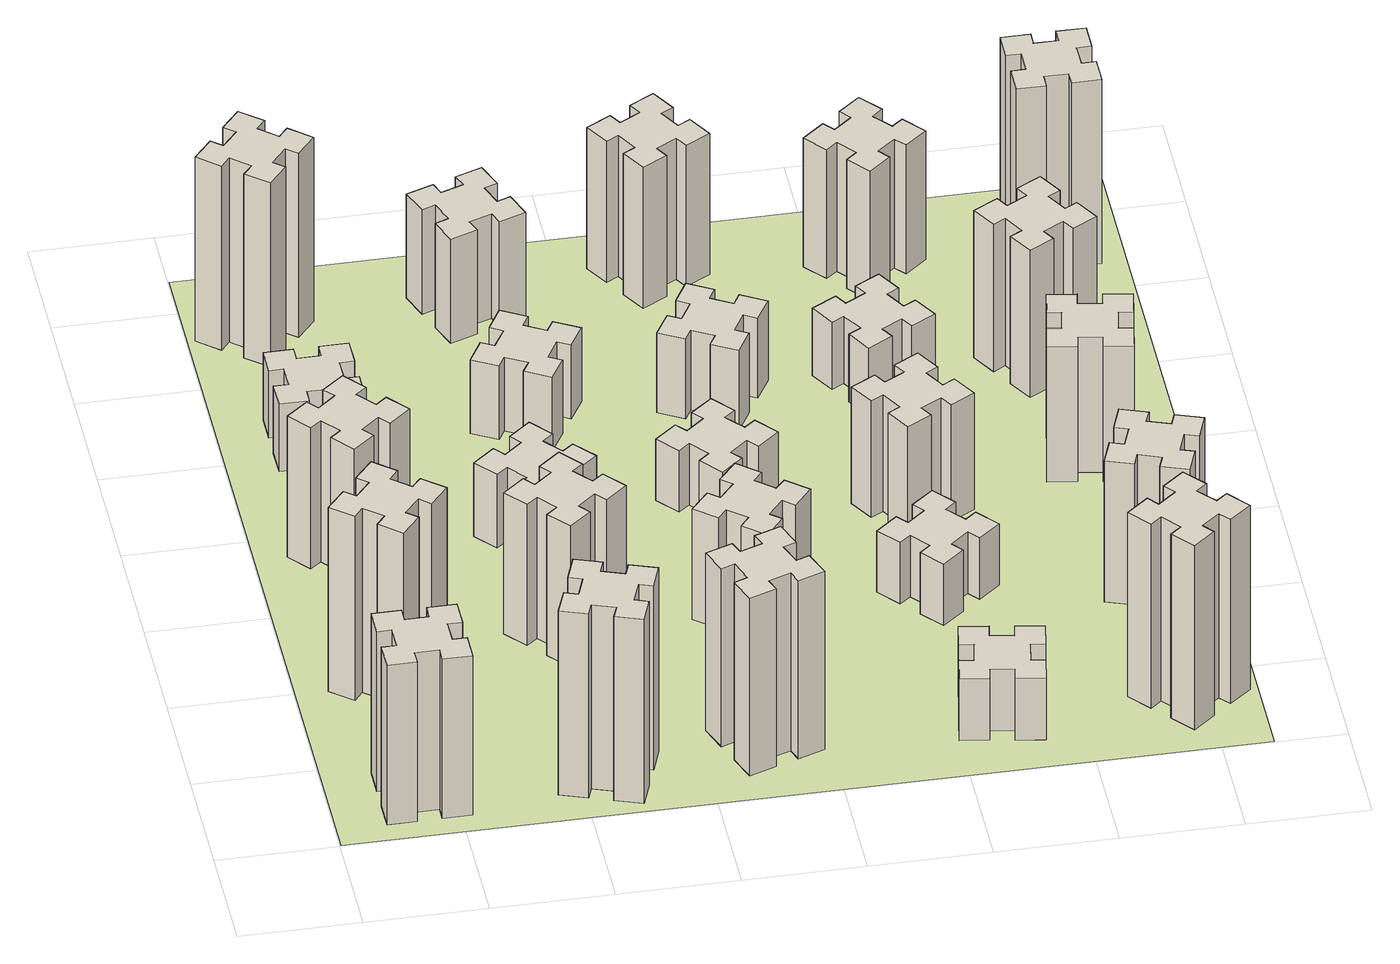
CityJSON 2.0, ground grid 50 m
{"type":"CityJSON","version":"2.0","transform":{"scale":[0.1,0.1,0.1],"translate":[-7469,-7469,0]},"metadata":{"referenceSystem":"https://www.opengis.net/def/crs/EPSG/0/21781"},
"CityObjects":{
"building1":{"type":"Building","attributes":{"class":"1000","function":"1000","usage":"1000","yearOfConstruction":2016,"roofType":"1000","measuredHeight":78,"storeysAboveGround":30,"storeysBelowGround":0},"geometry":[{"type":"Solid","lod":"1","boundaries":[[[[0,1,2,3,4,5,6,7,8,9,10,11,12,13,14,15,16,17,18,19]],[[17,16,20,21]],[[16,15,22,20]],[[15,14,23,22]],[[14,13,24,23]],[[13,12,25,24]],[[12,11,26,25]],[[11,10,27,26]],[[10,9,28,27]],[[9,8,29,28]],[[8,7,30,29]],[[7,6,31,30]],[[6,5,32,31]],[[5,4,33,32]],[[4,3,34,33]],[[3,2,35,34]],[[2,1,36,35]],[[1,0,37,36]],[[0,19,38,37]],[[19,18,39,38]],[[18,17,21,39]],[[24,25,26,27,28,29,30,31,32,33,34,35,36,37,38,39,21,20,22,23]]]]}]},
"building2":{"type":"Building","attributes":{"class":"1000","function":"1000","usage":"1000","yearOfConstruction":2016,"roofType":"1000","measuredHeight":90,"storeysAboveGround":30,"storeysBelowGround":0},"geometry":[{"type":"Solid","lod":"1","boundaries":[[[[40,41,42,43,44,45,46,47,48,49,50,51,52,53,54,55,56,57,58,59]],[[57,56,60,61]],[[56,55,62,60]],[[55,54,63,62]],[[54,53,64,63]],[[53,52,65,64]],[[52,51,66,65]],[[51,50,67,66]],[[50,49,68,67]],[[49,48,69,68]],[[48,47,70,69]],[[47,46,71,70]],[[46,45,72,71]],[[45,44,73,72]],[[44,43,74,73]],[[43,42,75,74]],[[42,41,76,75]],[[41,40,77,76]],[[40,59,78,77]],[[59,58,79,78]],[[58,57,61,79]],[[64,65,66,67,68,69,70,71,72,73,74,75,76,77,78,79,61,60,62,63]]]]}]},
"building3":{"type":"Building","attributes":{"class":"1000","function":"1000","usage":"1000","yearOfConstruction":2016,"roofType":"1000","measuredHeight":69,"storeysAboveGround":30,"storeysBelowGround":0},"geometry":[{"type":"Solid","lod":"1","boundaries":[[[[80,81,82,83,84,85,86,87,88,89,90,91,92,93,94,95,96,97,98,99]],[[97,96,100,101]],[[96,95,102,100]],[[95,94,103,102]],[[94,93,104,103]],[[93,92,105,104]],[[92,91,106,105]],[[91,90,107,106]],[[90,89,108,107]],[[89,88,109,108]],[[88,87,110,109]],[[87,86,111,110]],[[86,85,112,111]],[[85,84,113,112]],[[84,83,114,113]],[[83,82,115,114]],[[82,81,116,115]],[[81,80,117,116]],[[80,99,118,117]],[[99,98,119,118]],[[98,97,101,119]],[[104,105,106,107,108,109,110,111,112,113,114,115,116,117,118,119,101,100,102,103]]]]}]},
"building4":{"type":"Building","attributes":{"class":"1000","function":"1000","usage":"1000","yearOfConstruction":2016,"roofType":"1000","measuredHeight":33,"storeysAboveGround":30,"storeysBelowGround":0},"geometry":[{"type":"Solid","lod":"1","boundaries":[[[[120,121,122,123,124,125,126,127,128,129,130,131,132,133,134,135,136,137,138,139]],[[137,136,140,141]],[[136,135,142,140]],[[135,134,143,142]],[[134,133,144,143]],[[133,132,145,144]],[[132,131,146,145]],[[131,130,147,146]],[[130,129,148,147]],[[129,128,149,148]],[[128,127,150,149]],[[127,126,151,150]],[[126,125,152,151]],[[125,124,153,152]],[[124,123,154,153]],[[123,122,155,154]],[[122,121,156,155]],[[121,120,157,156]],[[120,139,158,157]],[[139,138,159,158]],[[138,137,141,159]],[[144,145,146,147,148,149,150,151,152,153,154,155,156,157,158,159,141,140,142,143]]]]}]},
"building5":{"type":"Building","attributes":{"class":"1000","function":"1000","usage":"1000","yearOfConstruction":2016,"roofType":"1000","measuredHeight":90,"storeysAboveGround":30,"storeysBelowGround":0},"geometry":[{"type":"Solid","lod":"1","boundaries":[[[[160,161,162,163,164,165,166,167,168,169,170,171,172,173,174,175,176,177,178,179]],[[177,176,180,181]],[[176,175,182,180]],[[175,174,183,182]],[[174,173,184,183]],[[173,172,185,184]],[[172,171,186,185]],[[171,170,187,186]],[[170,169,188,187]],[[169,168,189,188]],[[168,167,190,189]],[[167,166,191,190]],[[166,165,192,191]],[[165,164,193,192]],[[164,163,194,193]],[[163,162,195,194]],[[162,161,196,195]],[[161,160,197,196]],[[160,179,198,197]],[[179,178,199,198]],[[178,177,181,199]],[[184,185,186,187,188,189,190,191,192,193,194,195,196,197,198,199,181,180,182,183]]]]}]},
"building6":{"type":"Building","attributes":{"class":"1000","function":"1000","usage":"1000","yearOfConstruction":2016,"roofType":"1000","measuredHeight":90,"storeysAboveGround":30,"storeysBelowGround":0},"geometry":[{"type":"Solid","lod":"1","boundaries":[[[[200,201,202,203,204,205,206,207,208,209,210,211,212,213,214,215,216,217,218,219]],[[217,216,220,221]],[[216,215,222,220]],[[215,214,223,222]],[[214,213,224,223]],[[213,212,225,224]],[[212,211,226,225]],[[211,210,227,226]],[[210,209,228,227]],[[209,208,229,228]],[[208,207,230,229]],[[207,206,231,230]],[[206,205,232,231]],[[205,204,233,232]],[[204,203,234,233]],[[203,202,235,234]],[[202,201,236,235]],[[201,200,237,236]],[[200,219,238,237]],[[219,218,239,238]],[[218,217,221,239]],[[224,225,226,227,228,229,230,231,232,233,234,235,236,237,238,239,221,220,222,223]]]]}]},
"building7":{"type":"Building","attributes":{"class":"1000","function":"1000","usage":"1000","yearOfConstruction":2016,"roofType":"1000","measuredHeight":69,"storeysAboveGround":30,"storeysBelowGround":0},"geometry":[{"type":"Solid","lod":"1","boundaries":[[[[240,241,242,243,244,245,246,247,248,249,250,251,252,253,254,255,256,257,258,259]],[[257,256,260,261]],[[256,255,262,260]],[[255,254,263,262]],[[254,253,264,263]],[[253,252,265,264]],[[252,251,266,265]],[[251,250,267,266]],[[250,249,268,267]],[[249,248,269,268]],[[248,247,270,269]],[[247,246,271,270]],[[246,245,272,271]],[[245,244,273,272]],[[244,243,274,273]],[[243,242,275,274]],[[242,241,276,275]],[[241,240,277,276]],[[240,259,278,277]],[[259,258,279,278]],[[258,257,261,279]],[[264,265,266,267,268,269,270,271,272,273,274,275,276,277,278,279,261,260,262,263]]]]}]},
"building8":{"type":"Building","attributes":{"class":"1000","function":"1000","usage":"1000","yearOfConstruction":2016,"roofType":"1000","measuredHeight":36,"storeysAboveGround":30,"storeysBelowGround":0},"geometry":[{"type":"Solid","lod":"1","boundaries":[[[[280,281,282,283,284,285,286,287,288,289,290,291,292,293,294,295,296,297,298,299]],[[297,296,300,301]],[[296,295,302,300]],[[295,294,303,302]],[[294,293,304,303]],[[293,292,305,304]],[[292,291,306,305]],[[291,290,307,306]],[[290,289,308,307]],[[289,288,309,308]],[[288,287,310,309]],[[287,286,311,310]],[[286,285,312,311]],[[285,284,313,312]],[[284,283,314,313]],[[283,282,315,314]],[[282,281,316,315]],[[281,280,317,316]],[[280,299,318,317]],[[299,298,319,318]],[[298,297,301,319]],[[304,305,306,307,308,309,310,311,312,313,314,315,316,317,318,319,301,300,302,303]]]]}]},
"building9":{"type":"Building","attributes":{"class":"1000","function":"1000","usage":"1000","yearOfConstruction":2016,"roofType":"1000","measuredHeight":87,"storeysAboveGround":30,"storeysBelowGround":0},"geometry":[{"type":"Solid","lod":"1","boundaries":[[[[320,321,322,323,324,325,326,327,328,329,330,331,332,333,334,335,336,337,338,339]],[[337,336,340,341]],[[336,335,342,340]],[[335,334,343,342]],[[334,333,344,343]],[[333,332,345,344]],[[332,331,346,345]],[[331,330,347,346]],[[330,329,348,347]],[[329,328,349,348]],[[328,327,350,349]],[[327,326,351,350]],[[326,325,352,351]],[[325,324,353,352]],[[324,323,354,353]],[[323,322,355,354]],[[322,321,356,355]],[[321,320,357,356]],[[320,339,358,357]],[[339,338,359,358]],[[338,337,341,359]],[[344,345,346,347,348,349,350,351,352,353,354,355,356,357,358,359,341,340,342,343]]]]}]},
"building10":{"type":"Building","attributes":{"class":"1000","function":"1000","usage":"1000","yearOfConstruction":2016,"roofType":"1000","measuredHeight":36,"storeysAboveGround":30,"storeysBelowGround":0},"geometry":[{"type":"Solid","lod":"1","boundaries":[[[[360,361,362,363,364,365,366,367,368,369,370,371,372,373,374,375,376,377,378,379]],[[377,376,380,381]],[[376,375,382,380]],[[375,374,383,382]],[[374,373,384,383]],[[373,372,385,384]],[[372,371,386,385]],[[371,370,387,386]],[[370,369,388,387]],[[369,368,389,388]],[[368,367,390,389]],[[367,366,391,390]],[[366,365,392,391]],[[365,364,393,392]],[[364,363,394,393]],[[363,362,395,394]],[[362,361,396,395]],[[361,360,397,396]],[[360,379,398,397]],[[379,378,399,398]],[[378,377,381,399]],[[384,385,386,387,388,389,390,391,392,393,394,395,396,397,398,399,381,380,382,383]]]]}]},
"building11":{"type":"Building","attributes":{"class":"1000","function":"1000","usage":"1000","yearOfConstruction":2016,"roofType":"1000","measuredHeight":51,"storeysAboveGround":30,"storeysBelowGround":0},"geometry":[{"type":"Solid","lod":"1","boundaries":[[[[400,401,402,403,404,405,406,407,408,409,410,411,412,413,414,415,416,417,418,419]],[[417,416,420,421]],[[416,415,422,420]],[[415,414,423,422]],[[414,413,424,423]],[[413,412,425,424]],[[412,411,426,425]],[[411,410,427,426]],[[410,409,428,427]],[[409,408,429,428]],[[408,407,430,429]],[[407,406,431,430]],[[406,405,432,431]],[[405,404,433,432]],[[404,403,434,433]],[[403,402,435,434]],[[402,401,436,435]],[[401,400,437,436]],[[400,419,438,437]],[[419,418,439,438]],[[418,417,421,439]],[[424,425,426,427,428,429,430,431,432,433,434,435,436,437,438,439,421,420,422,423]]]]}]},
"building12":{"type":"Building","attributes":{"class":"1000","function":"1000","usage":"1000","yearOfConstruction":2016,"roofType":"1000","measuredHeight":54,"storeysAboveGround":30,"storeysBelowGround":0},"geometry":[{"type":"Solid","lod":"1","boundaries":[[[[440,441,442,443,444,445,446,447,448,449,450,451,452,453,454,455,456,457,458,459]],[[457,456,460,461]],[[456,455,462,460]],[[455,454,463,462]],[[454,453,464,463]],[[453,452,465,464]],[[452,451,466,465]],[[451,450,467,466]],[[450,449,468,467]],[[449,448,469,468]],[[448,447,470,469]],[[447,446,471,470]],[[446,445,472,471]],[[445,444,473,472]],[[444,443,474,473]],[[443,442,475,474]],[[442,441,476,475]],[[441,440,477,476]],[[440,459,478,477]],[[459,458,479,478]],[[458,457,461,479]],[[464,465,466,467,468,469,470,471,472,473,474,475,476,477,478,479,461,460,462,463]]]]}]},
"building13":{"type":"Building","attributes":{"class":"1000","function":"1000","usage":"1000","yearOfConstruction":2016,"roofType":"1000","measuredHeight":30,"storeysAboveGround":30,"storeysBelowGround":0},"geometry":[{"type":"Solid","lod":"1","boundaries":[[[[480,481,482,483,484,485,486,487,488,489,490,491,492,493,494,495,496,497,498,499]],[[497,496,500,501]],[[496,495,502,500]],[[495,494,503,502]],[[494,493,504,503]],[[493,492,505,504]],[[492,491,506,505]],[[491,490,507,506]],[[490,489,508,507]],[[489,488,509,508]],[[488,487,510,509]],[[487,486,511,510]],[[486,485,512,511]],[[485,484,513,512]],[[484,483,514,513]],[[483,482,515,514]],[[482,481,516,515]],[[481,480,517,516]],[[480,499,518,517]],[[499,498,519,518]],[[498,497,501,519]],[[504,505,506,507,508,509,510,511,512,513,514,515,516,517,518,519,501,500,502,503]]]]}]},
"building14":{"type":"Building","attributes":{"class":"1000","function":"1000","usage":"1000","yearOfConstruction":2016,"roofType":"1000","measuredHeight":39,"storeysAboveGround":30,"storeysBelowGround":0},"geometry":[{"type":"Solid","lod":"1","boundaries":[[[[520,521,522,523,524,525,526,527,528,529,530,531,532,533,534,535,536,537,538,539]],[[537,536,540,541]],[[536,535,542,540]],[[535,534,543,542]],[[534,533,544,543]],[[533,532,545,544]],[[532,531,546,545]],[[531,530,547,546]],[[530,529,548,547]],[[529,528,549,548]],[[528,527,550,549]],[[527,526,551,550]],[[526,525,552,551]],[[525,524,553,552]],[[524,523,554,553]],[[523,522,555,554]],[[522,521,556,555]],[[521,520,557,556]],[[520,539,558,557]],[[539,538,559,558]],[[538,537,541,559]],[[544,545,546,547,548,549,550,551,552,553,554,555,556,557,558,559,541,540,542,543]]]]}]},
"building15":{"type":"Building","attributes":{"class":"1000","function":"1000","usage":"1000","yearOfConstruction":2016,"roofType":"1000","measuredHeight":30,"storeysAboveGround":30,"storeysBelowGround":0},"geometry":[{"type":"Solid","lod":"1","boundaries":[[[[560,561,562,563,564,565,566,567,568,569,570,571,572,573,574,575,576,577,578,579]],[[577,576,580,581]],[[576,575,582,580]],[[575,574,583,582]],[[574,573,584,583]],[[573,572,585,584]],[[572,571,586,585]],[[571,570,587,586]],[[570,569,588,587]],[[569,568,589,588]],[[568,567,590,589]],[[567,566,591,590]],[[566,565,592,591]],[[565,564,593,592]],[[564,563,594,593]],[[563,562,595,594]],[[562,561,596,595]],[[561,560,597,596]],[[560,579,598,597]],[[579,578,599,598]],[[578,577,581,599]],[[584,585,586,587,588,589,590,591,592,593,594,595,596,597,598,599,581,580,582,583]]]]}]},
"building16":{"type":"Building","attributes":{"class":"1000","function":"1000","usage":"1000","yearOfConstruction":2016,"roofType":"1000","measuredHeight":69,"storeysAboveGround":30,"storeysBelowGround":0},"geometry":[{"type":"Solid","lod":"1","boundaries":[[[[600,601,602,603,604,605,606,607,608,609,610,611,612,613,614,615,616,617,618,619]],[[617,616,620,621]],[[616,615,622,620]],[[615,614,623,622]],[[614,613,624,623]],[[613,612,625,624]],[[612,611,626,625]],[[611,610,627,626]],[[610,609,628,627]],[[609,608,629,628]],[[608,607,630,629]],[[607,606,631,630]],[[606,605,632,631]],[[605,604,633,632]],[[604,603,634,633]],[[603,602,635,634]],[[602,601,636,635]],[[601,600,637,636]],[[600,619,638,637]],[[619,618,639,638]],[[618,617,621,639]],[[624,625,626,627,628,629,630,631,632,633,634,635,636,637,638,639,621,620,622,623]]]]}]},
"building17":{"type":"Building","attributes":{"class":"1000","function":"1000","usage":"1000","yearOfConstruction":2016,"roofType":"1000","measuredHeight":30,"storeysAboveGround":30,"storeysBelowGround":0},"geometry":[{"type":"Solid","lod":"1","boundaries":[[[[640,641,642,643,644,645,646,647,648,649,650,651,652,653,654,655,656,657,658,659]],[[657,656,660,661]],[[656,655,662,660]],[[655,654,663,662]],[[654,653,664,663]],[[653,652,665,664]],[[652,651,666,665]],[[651,650,667,666]],[[650,649,668,667]],[[649,648,669,668]],[[648,647,670,669]],[[647,646,671,670]],[[646,645,672,671]],[[645,644,673,672]],[[644,643,674,673]],[[643,642,675,674]],[[642,641,676,675]],[[641,640,677,676]],[[640,659,678,677]],[[659,658,679,678]],[[658,657,661,679]],[[664,665,666,667,668,669,670,671,672,673,674,675,676,677,678,679,661,660,662,663]]]]}]},
"building18":{"type":"Building","attributes":{"class":"1000","function":"1000","usage":"1000","yearOfConstruction":2016,"roofType":"1000","measuredHeight":57,"storeysAboveGround":30,"storeysBelowGround":0},"geometry":[{"type":"Solid","lod":"1","boundaries":[[[[680,681,682,683,684,685,686,687,688,689,690,691,692,693,694,695,696,697,698,699]],[[697,696,700,701]],[[696,695,702,700]],[[695,694,703,702]],[[694,693,704,703]],[[693,692,705,704]],[[692,691,706,705]],[[691,690,707,706]],[[690,689,708,707]],[[689,688,709,708]],[[688,687,710,709]],[[687,686,711,710]],[[686,685,712,711]],[[685,684,713,712]],[[684,683,714,713]],[[683,682,715,714]],[[682,681,716,715]],[[681,680,717,716]],[[680,699,718,717]],[[699,698,719,718]],[[698,697,701,719]],[[704,705,706,707,708,709,710,711,712,713,714,715,716,717,718,719,701,700,702,703]]]]}]},
"building19":{"type":"Building","attributes":{"class":"1000","function":"1000","usage":"1000","yearOfConstruction":2016,"roofType":"1000","measuredHeight":33,"storeysAboveGround":30,"storeysBelowGround":0},"geometry":[{"type":"Solid","lod":"1","boundaries":[[[[720,721,722,723,724,725,726,727,728,729,730,731,732,733,734,735,736,737,738,739]],[[737,736,740,741]],[[736,735,742,740]],[[735,734,743,742]],[[734,733,744,743]],[[733,732,745,744]],[[732,731,746,745]],[[731,730,747,746]],[[730,729,748,747]],[[729,728,749,748]],[[728,727,750,749]],[[727,726,751,750]],[[726,725,752,751]],[[725,724,753,752]],[[724,723,754,753]],[[723,722,755,754]],[[722,721,756,755]],[[721,720,757,756]],[[720,739,758,757]],[[739,738,759,758]],[[738,737,741,759]],[[744,745,746,747,748,749,750,751,752,753,754,755,756,757,758,759,741,740,742,743]]]]}]},
"building20":{"type":"Building","attributes":{"class":"1000","function":"1000","usage":"1000","yearOfConstruction":2016,"roofType":"1000","measuredHeight":90,"storeysAboveGround":30,"storeysBelowGround":0},"geometry":[{"type":"Solid","lod":"1","boundaries":[[[[760,761,762,763,764,765,766,767,768,769,770,771,772,773,774,775,776,777,778,779]],[[777,776,780,781]],[[776,775,782,780]],[[775,774,783,782]],[[774,773,784,783]],[[773,772,785,784]],[[772,771,786,785]],[[771,770,787,786]],[[770,769,788,787]],[[769,768,789,788]],[[768,767,790,789]],[[767,766,791,790]],[[766,765,792,791]],[[765,764,793,792]],[[764,763,794,793]],[[763,762,795,794]],[[762,761,796,795]],[[761,760,797,796]],[[760,779,798,797]],[[779,778,799,798]],[[778,777,781,799]],[[784,785,786,787,788,789,790,791,792,793,794,795,796,797,798,799,781,780,782,783]]]]}]},
"building21":{"type":"Building","attributes":{"class":"1000","function":"1000","usage":"1000","yearOfConstruction":2016,"roofType":"1000","measuredHeight":63,"storeysAboveGround":30,"storeysBelowGround":0},"geometry":[{"type":"Solid","lod":"1","boundaries":[[[[800,801,802,803,804,805,806,807,808,809,810,811,812,813,814,815,816,817,818,819]],[[817,816,820,821]],[[816,815,822,820]],[[815,814,823,822]],[[814,813,824,823]],[[813,812,825,824]],[[812,811,826,825]],[[811,810,827,826]],[[810,809,828,827]],[[809,808,829,828]],[[808,807,830,829]],[[807,806,831,830]],[[806,805,832,831]],[[805,804,833,832]],[[804,803,834,833]],[[803,802,835,834]],[[802,801,836,835]],[[801,800,837,836]],[[800,819,838,837]],[[819,818,839,838]],[[818,817,821,839]],[[824,825,826,827,828,829,830,831,832,833,834,835,836,837,838,839,821,820,822,823]]]]}]},
"building22":{"type":"Building","attributes":{"class":"1000","function":"1000","usage":"1000","yearOfConstruction":2016,"roofType":"1000","measuredHeight":69,"storeysAboveGround":30,"storeysBelowGround":0},"geometry":[{"type":"Solid","lod":"1","boundaries":[[[[840,841,842,843,844,845,846,847,848,849,850,851,852,853,854,855,856,857,858,859]],[[857,856,860,861]],[[856,855,862,860]],[[855,854,863,862]],[[854,853,864,863]],[[853,852,865,864]],[[852,851,866,865]],[[851,850,867,866]],[[850,849,868,867]],[[849,848,869,868]],[[848,847,870,869]],[[847,846,871,870]],[[846,845,872,871]],[[845,844,873,872]],[[844,843,874,873]],[[843,842,875,874]],[[842,841,876,875]],[[841,840,877,876]],[[840,859,878,877]],[[859,858,879,878]],[[858,857,861,879]],[[864,865,866,867,868,869,870,871,872,873,874,875,876,877,878,879,861,860,862,863]]]]}]},
"building23":{"type":"Building","attributes":{"class":"1000","function":"1000","usage":"1000","yearOfConstruction":2016,"roofType":"1000","measuredHeight":66,"storeysAboveGround":30,"storeysBelowGround":0},"geometry":[{"type":"Solid","lod":"1","boundaries":[[[[880,881,882,883,884,885,886,887,888,889,890,891,892,893,894,895,896,897,898,899]],[[897,896,900,901]],[[896,895,902,900]],[[895,894,903,902]],[[894,893,904,903]],[[893,892,905,904]],[[892,891,906,905]],[[891,890,907,906]],[[890,889,908,907]],[[889,888,909,908]],[[888,887,910,909]],[[887,886,911,910]],[[886,885,912,911]],[[885,884,913,912]],[[884,883,914,913]],[[883,882,915,914]],[[882,881,916,915]],[[881,880,917,916]],[[880,899,918,917]],[[899,898,919,918]],[[898,897,901,919]],[[904,905,906,907,908,909,910,911,912,913,914,915,916,917,918,919,901,900,902,903]]]]}]},
"building24":{"type":"Building","attributes":{"class":"1000","function":"1000","usage":"1000","yearOfConstruction":2016,"roofType":"1000","measuredHeight":72,"storeysAboveGround":30,"storeysBelowGround":0},"geometry":[{"type":"Solid","lod":"1","boundaries":[[[[920,921,922,923,924,925,926,927,928,929,930,931,932,933,934,935,936,937,938,939]],[[937,936,940,941]],[[936,935,942,940]],[[935,934,943,942]],[[934,933,944,943]],[[933,932,945,944]],[[932,931,946,945]],[[931,930,947,946]],[[930,929,948,947]],[[929,928,949,948]],[[928,927,950,949]],[[927,926,951,950]],[[926,925,952,951]],[[925,924,953,952]],[[924,923,954,953]],[[923,922,955,954]],[[922,921,956,955]],[[921,920,957,956]],[[920,939,958,957]],[[939,938,959,958]],[[938,937,941,959]],[[944,945,946,947,948,949,950,951,952,953,954,955,956,957,958,959,941,940,942,943]]]]}]},
"building25":{"type":"Building","attributes":{"class":"1000","function":"1000","usage":"1000","yearOfConstruction":2016,"roofType":"1000","measuredHeight":90,"storeysAboveGround":30,"storeysBelowGround":0},"geometry":[{"type":"Solid","lod":"1","boundaries":[[[[960,961,962,963,964,965,966,967,968,969,970,971,972,973,974,975,976,977,978,979]],[[977,976,980,981]],[[976,975,982,980]],[[975,974,983,982]],[[974,973,984,983]],[[973,972,985,984]],[[972,971,986,985]],[[971,970,987,986]],[[970,969,988,987]],[[969,968,989,988]],[[968,967,990,989]],[[967,966,991,990]],[[966,965,992,991]],[[965,964,993,992]],[[964,963,994,993]],[[963,962,995,994]],[[962,961,996,995]],[[961,960,997,996]],[[960,979,998,997]],[[979,978,999,998]],[[978,977,981,999]],[[984,985,986,987,988,989,990,991,992,993,994,995,996,997,998,999,981,980,982,983]]]]}]},
"landuse1":{"type":"LandUse","attributes":{"name":"plot1","function":"1010"},"geometry":[{"type":"MultiSurface","lod":"1","boundaries":[[[1000,1001,1002,1003]]]}]}
},
"vertices":[
[265,325,0],[265,225,0],[205,225,0],[205,105,0],[325,105,0],[325,165,0],[425,165,0],[425,105,0],[545,105,0],[545,225,0],[485,225,0],[485,325,0],[545,325,0],[545,445,0],[425,445,0],[425,385,0],[325,385,0],[325,445,0],[205,445,0],[205,325,0],[325,385,780],[325,445,780],[425,385,780],[425,445,780],[545,445,780],[545,325,780],[485,325,780],[485,225,780],[545,225,780],[545,105,780],[425,105,780],[425,165,780],[325,165,780],[325,105,780],[205,105,780],[205,225,780],[265,225,780],[265,325,780],[205,325,780],[205,445,780],
[484,1067,0],[408,1132,0],[446,1178,0],[354,1255,0],[277,1163,0],[323,1124,0],[259,1048,0],[213,1086,0],[136,994,0],[228,917,0],[266,963,0],[343,899,0],[304,853,0],[396,776,0],[473,868,0],[427,906,0],[492,983,0],[538,944,0],[615,1036,0],[523,1113,0],[492,983,900],[538,944,900],[427,906,900],[473,868,900],[396,776,900],[304,853,900],[343,899,900],[266,963,900],[228,917,900],[136,994,900],[213,1086,900],[259,1048,900],[323,1124,900],[277,1163,900],[354,1255,900],[446,1178,900],[408,1132,900],[484,1067,900],[523,1113,900],[615,1036,900],
[492,1888,0],[427,1964,0],[473,2003,0],[396,2095,0],[304,2018,0],[343,1972,0],[266,1907,0],[228,1953,0],[136,1876,0],[213,1784,0],[259,1823,0],[323,1746,0],[277,1708,0],[354,1616,0],[446,1693,0],[408,1739,0],[484,1803,0],[523,1757,0],[615,1834,0],[538,1926,0],[484,1803,690],[523,1757,690],[408,1739,690],[446,1693,690],[354,1616,690],[277,1708,690],[323,1746,690],[259,1823,690],[213,1784,690],[136,1876,690],[228,1953,690],[266,1907,690],[343,1972,690],[304,2018,690],[396,2095,690],[473,2003,690],[427,1964,690],[492,1888,690],[538,1926,690],[615,1834,690],
[485,2545,0],[485,2645,0],[545,2645,0],[545,2765,0],[425,2765,0],[425,2705,0],[325,2705,0],[325,2765,0],[205,2765,0],[205,2645,0],[265,2645,0],[265,2545,0],[205,2545,0],[205,2425,0],[325,2425,0],[325,2485,0],[425,2485,0],[425,2425,0],[545,2425,0],[545,2545,0],[425,2485,330],[425,2425,330],[325,2485,330],[325,2425,330],[205,2425,330],[205,2545,330],[265,2545,330],[265,2645,330],[205,2645,330],[205,2765,330],[325,2765,330],[325,2705,330],[425,2705,330],[425,2765,330],[545,2765,330],[545,2645,330],[485,2645,330],[485,2545,330],[545,2545,330],[545,2425,330],
[1029,360,0],[995,266,0],[939,287,0],[897,174,0],[1010,133,0],[1031,189,0],[1125,155,0],[1104,99,0],[1217,57,0],[1258,170,0],[1202,191,0],[1236,285,0],[1292,264,0],[1333,377,0],[1220,418,0],[1200,362,0],[1106,396,0],[1127,452,0],[1014,493,0],[973,380,0],[1106,396,900],[1127,452,900],[1200,362,900],[1220,418,900],[1333,377,900],[1292,264,900],[1236,285,900],[1202,191,900],[1258,170,900],[1217,57,900],[1104,99,900],[1125,155,900],[1031,189,900],[1010,133,900],[897,174,900],[939,287,900],[995,266,900],[1029,360,900],[973,380,900],[1014,493,900],
[384,3387,0],[308,3452,0],[346,3498,0],[254,3575,0],[177,3483,0],[223,3444,0],[159,3368,0],[113,3406,0],[36,3314,0],[128,3237,0],[166,3283,0],[243,3219,0],[204,3173,0],[296,3096,0],[373,3188,0],[327,3226,0],[392,3303,0],[438,3264,0],[515,3356,0],[423,3433,0],[392,3303,900],[438,3264,900],[327,3226,900],[373,3188,900],[296,3096,900],[204,3173,900],[243,3219,900],[166,3283,900],[128,3237,900],[36,3314,900],[113,3406,900],[159,3368,900],[223,3444,900],[177,3483,900],[254,3575,900],[346,3498,900],[308,3452,900],[384,3387,900],[423,3433,900],[515,3356,900],
[1083,1332,0],[1006,1267,0],[968,1313,0],[876,1236,0],[953,1144,0],[999,1183,0],[1063,1106,0],[1017,1068,0],[1094,976,0],[1186,1053,0],[1148,1099,0],[1224,1163,0],[1263,1117,0],[1355,1194,0],[1278,1286,0],[1232,1248,0],[1167,1324,0],[1213,1363,0],[1136,1455,0],[1044,1378,0],[1167,1324,690],[1213,1363,690],[1232,1248,690],[1278,1286,690],[1355,1194,690],[1263,1117,690],[1224,1163,690],[1148,1099,690],[1186,1053,690],[1094,976,690],[1017,1068,690],[1063,1106,690],[999,1183,690],[953,1144,690],[876,1236,690],[968,1313,690],[1006,1267,690],[1083,1332,690],[1044,1378,690],[1136,1455,690],
[1083,1972,0],[1006,1907,0],[968,1953,0],[876,1876,0],[953,1784,0],[999,1823,0],[1063,1746,0],[1017,1708,0],[1094,1616,0],[1186,1693,0],[1148,1739,0],[1224,1803,0],[1263,1757,0],[1355,1834,0],[1278,1926,0],[1232,1888,0],[1167,1964,0],[1213,2003,0],[1136,2095,0],[1044,2018,0],[1167,1964,360],[1213,2003,360],[1232,1888,360],[1278,1926,360],[1355,1834,360],[1263,1757,360],[1224,1803,360],[1148,1739,360],[1186,1693,360],[1094,1616,360],[1017,1708,360],[1063,1746,360],[999,1823,360],[953,1784,360],[876,1876,360],[968,1953,360],[1006,1907,360],[1083,1972,360],[1044,2018,360],[1136,2095,360],
[1635,385,0],[1669,291,0],[1613,270,0],[1654,157,0],[1767,199,0],[1746,255,0],[1840,289,0],[1860,233,0],[1973,274,0],[1932,387,0],[1876,366,0],[1842,460,0],[1898,480,0],[1857,593,0],[1744,552,0],[1765,496,0],[1671,462,0],[1650,518,0],[1537,477,0],[1579,364,0],[1671,462,870],[1650,518,870],[1765,496,870],[1744,552,870],[1857,593,870],[1898,480,870],[1842,460,870],[1876,366,870],[1932,387,870],[1973,274,870],[1860,233,870],[1840,289,870],[1746,255,870],[1767,199,870],[1654,157,870],[1613,270,870],[1669,291,870],[1635,385,870],[1579,364,870],[1537,477,870],
[1314,2666,0],[1227,2716,0],[1257,2768,0],[1153,2828,0],[1093,2724,0],[1145,2694,0],[1095,2607,0],[1043,2637,0],[983,2533,0],[1087,2473,0],[1117,2525,0],[1204,2475,0],[1174,2423,0],[1278,2363,0],[1338,2467,0],[1286,2497,0],[1336,2584,0],[1388,2554,0],[1448,2658,0],[1344,2718,0],[1336,2584,360],[1388,2554,360],[1286,2497,360],[1338,2467,360],[1278,2363,360],[1174,2423,360],[1204,2475,360],[1117,2525,360],[1087,2473,360],[983,2533,360],[1043,2637,360],[1095,2607,360],[1145,2694,360],[1093,2724,360],[1153,2828,360],[1257,2768,360],[1227,2716,360],[1314,2666,360],[1344,2718,360],[1448,2658,360],
[1125,3456,0],[1031,3422,0],[1010,3478,0],[897,3437,0],[939,3324,0],[995,3345,0],[1029,3251,0],[973,3230,0],[1014,3117,0],[1127,3159,0],[1106,3215,0],[1200,3249,0],[1220,3193,0],[1333,3234,0],[1292,3347,0],[1236,3326,0],[1202,3420,0],[1258,3440,0],[1217,3553,0],[1104,3512,0],[1202,3420,510],[1258,3440,510],[1236,3326,510],[1292,3347,510],[1333,3234,510],[1220,3193,510],[1200,3249,510],[1106,3215,510],[1127,3159,510],[1014,3117,510],[973,3230,510],[1029,3251,510],[995,3345,510],[939,3324,510],[897,3437,510],[1010,3478,510],[1031,3422,510],[1125,3456,510],[1104,3512,510],[1217,3553,510],
[1746,1163,0],[1823,1099,0],[1784,1053,0],[1876,976,0],[1953,1068,0],[1907,1106,0],[1972,1183,0],[2018,1144,0],[2095,1236,0],[2003,1313,0],[1964,1267,0],[1888,1332,0],[1926,1378,0],[1834,1455,0],[1757,1363,0],[1803,1324,0],[1739,1248,0],[1693,1286,0],[1616,1194,0],[1708,1117,0],[1739,1248,540],[1693,1286,540],[1803,1324,540],[1757,1363,540],[1834,1455,540],[1926,1378,540],[1888,1332,540],[1964,1267,540],[2003,1313,540],[2095,1236,540],[2018,1144,540],[1972,1183,540],[1907,1106,540],[1953,1068,540],[1876,976,540],[1784,1053,540],[1823,1099,540],[1746,1163,540],[1708,1117,540],[1616,1194,540],
[1972,1988,0],[1907,2064,0],[1953,2103,0],[1876,2195,0],[1784,2118,0],[1823,2072,0],[1746,2007,0],[1708,2053,0],[1616,1976,0],[1693,1884,0],[1739,1923,0],[1803,1846,0],[1757,1808,0],[1834,1716,0],[1926,1793,0],[1888,1839,0],[1964,1903,0],[2003,1857,0],[2095,1934,0],[2018,2026,0],[1964,1903,300],[2003,1857,300],[1888,1839,300],[1926,1793,300],[1834,1716,300],[1757,1808,300],[1803,1846,300],[1739,1923,300],[1693,1884,300],[1616,1976,300],[1708,2053,300],[1746,2007,300],[1823,2072,300],[1784,2118,300],[1876,2195,300],[1953,2103,300],[1907,2064,300],[1972,1988,300],[2018,2026,300],[2095,1934,300],
[2026,2497,0],[2076,2584,0],[2128,2554,0],[2188,2658,0],[2084,2718,0],[2054,2666,0],[1967,2716,0],[1997,2768,0],[1893,2828,0],[1833,2724,0],[1885,2694,0],[1835,2607,0],[1783,2637,0],[1723,2533,0],[1827,2473,0],[1857,2525,0],[1944,2475,0],[1914,2423,0],[2018,2363,0],[2078,2467,0],[1944,2475,390],[1914,2423,390],[1857,2525,390],[1827,2473,390],[1723,2533,390],[1783,2637,390],[1835,2607,390],[1885,2694,390],[1833,2724,390],[1893,2828,390],[1997,2768,390],[1967,2716,390],[2054,2666,390],[2084,2718,390],[2188,2658,390],[2128,2554,390],[2076,2584,390],[2026,2497,390],[2078,2467,390],[2018,2363,390],
[2596,444,0],[2578,345,0],[2519,356,0],[2498,237,0],[2617,217,0],[2627,276,0],[2725,258,0],[2715,199,0],[2833,178,0],[2854,297,0],[2795,307,0],[2812,405,0],[2871,395,0],[2892,513,0],[2774,534,0],[2764,475,0],[2665,492,0],[2676,551,0],[2557,572,0],[2537,454,0],[2665,492,300],[2676,551,300],[2764,475,300],[2774,534,300],[2892,513,300],[2871,395,300],[2812,405,300],[2795,307,300],[2854,297,300],[2833,178,300],[2715,199,300],[2725,258,300],[2627,276,300],[2617,217,300],[2498,237,300],[2519,356,300],[2578,345,300],[2596,444,300],[2537,454,300],[2557,572,300],
[1844,3556,0],[1757,3506,0],[1727,3558,0],[1623,3498,0],[1683,3394,0],[1735,3424,0],[1785,3337,0],[1733,3307,0],[1793,3203,0],[1897,3263,0],[1867,3315,0],[1954,3365,0],[1984,3313,0],[2088,3373,0],[2028,3477,0],[1976,3447,0],[1926,3534,0],[1978,3564,0],[1918,3668,0],[1814,3608,0],[1926,3534,690],[1978,3564,690],[1976,3447,690],[2028,3477,690],[2088,3373,690],[1984,3313,690],[1954,3365,690],[1867,3315,690],[1897,3263,690],[1793,3203,690],[1733,3307,690],[1785,3337,690],[1735,3424,690],[1683,3394,690],[1623,3498,690],[1727,3558,690],[1757,3506,690],[1844,3556,690],[1814,3608,690],[1918,3668,690],
[2628,1099,0],[2704,1163,0],[2743,1117,0],[2835,1194,0],[2758,1286,0],[2712,1248,0],[2647,1324,0],[2693,1363,0],[2616,1455,0],[2524,1378,0],[2563,1332,0],[2486,1267,0],[2448,1313,0],[2356,1236,0],[2433,1144,0],[2479,1183,0],[2543,1106,0],[2497,1068,0],[2574,976,0],[2666,1053,0],[2543,1106,300],[2497,1068,300],[2479,1183,300],[2433,1144,300],[2356,1236,300],[2448,1313,300],[2486,1267,300],[2563,1332,300],[2524,1378,300],[2616,1455,300],[2693,1363,300],[2647,1324,300],[2712,1248,300],[2758,1286,300],[2835,1194,300],[2743,1117,300],[2704,1163,300],[2628,1099,300],[2666,1053,300],[2574,976,300],
[2475,1744,0],[2525,1657,0],[2473,1627,0],[2533,1523,0],[2637,1583,0],[2607,1635,0],[2694,1685,0],[2724,1633,0],[2828,1693,0],[2768,1797,0],[2716,1767,0],[2666,1854,0],[2718,1884,0],[2658,1988,0],[2554,1928,0],[2584,1876,0],[2497,1826,0],[2467,1878,0],[2363,1818,0],[2423,1714,0],[2497,1826,570],[2467,1878,570],[2584,1876,570],[2554,1928,570],[2658,1988,570],[2718,1884,570],[2666,1854,570],[2716,1767,570],[2768,1797,570],[2828,1693,570],[2724,1633,570],[2694,1685,570],[2607,1635,570],[2637,1583,570],[2533,1523,570],[2473,1627,570],[2525,1657,570],[2475,1744,570],[2423,1714,570],[2363,1818,570],
[2607,2475,0],[2694,2525,0],[2724,2473,0],[2828,2533,0],[2768,2637,0],[2716,2607,0],[2666,2694,0],[2718,2724,0],[2658,2828,0],[2554,2768,0],[2584,2716,0],[2497,2666,0],[2467,2718,0],[2363,2658,0],[2423,2554,0],[2475,2584,0],[2525,2497,0],[2473,2467,0],[2533,2363,0],[2637,2423,0],[2525,2497,330],[2473,2467,330],[2475,2584,330],[2423,2554,330],[2363,2658,330],[2467,2718,330],[2497,2666,330],[2584,2716,330],[2554,2768,330],[2658,2828,330],[2718,2724,330],[2666,2694,330],[2716,2607,330],[2768,2637,330],[2828,2533,330],[2724,2473,330],[2694,2525,330],[2607,2475,330],[2637,2423,330],[2533,2363,330],
[3468,259,0],[3544,323,0],[3583,277,0],[3675,354,0],[3598,446,0],[3552,408,0],[3487,484,0],[3533,523,0],[3456,615,0],[3364,538,0],[3403,492,0],[3326,427,0],[3288,473,0],[3196,396,0],[3273,304,0],[3319,343,0],[3383,266,0],[3337,228,0],[3414,136,0],[3506,213,0],[3383,266,900],[3337,228,900],[3319,343,900],[3273,304,900],[3196,396,900],[3288,473,900],[3326,427,900],[3403,492,900],[3364,538,900],[3456,615,900],[3533,523,900],[3487,484,900],[3552,408,900],[3598,446,900],[3675,354,900],[3583,277,900],[3544,323,900],[3468,259,900],[3506,213,900],[3414,136,900],
[2812,3368,0],[2747,3444,0],[2793,3483,0],[2716,3575,0],[2624,3498,0],[2663,3452,0],[2586,3387,0],[2548,3433,0],[2456,3356,0],[2533,3264,0],[2579,3303,0],[2643,3226,0],[2597,3188,0],[2674,3096,0],[2766,3173,0],[2728,3219,0],[2804,3283,0],[2843,3237,0],[2935,3314,0],[2858,3406,0],[2804,3283,630],[2843,3237,630],[2728,3219,630],[2766,3173,630],[2674,3096,630],[2597,3188,630],[2643,3226,630],[2579,3303,630],[2533,3264,630],[2456,3356,630],[2548,3433,630],[2586,3387,630],[2663,3452,630],[2624,3498,630],[2716,3575,630],[2793,3483,630],[2747,3444,630],[2812,3368,630],[2858,3406,630],[2935,3314,630],
[3351,1029,0],[3445,995,0],[3424,939,0],[3537,897,0],[3578,1010,0],[3522,1031,0],[3556,1125,0],[3612,1104,0],[3653,1217,0],[3540,1258,0],[3520,1202,0],[3426,1236,0],[3447,1292,0],[3334,1333,0],[3293,1220,0],[3349,1200,0],[3315,1106,0],[3259,1127,0],[3217,1014,0],[3330,973,0],[3315,1106,690],[3259,1127,690],[3349,1200,690],[3293,1220,690],[3334,1333,690],[3447,1292,690],[3426,1236,690],[3520,1202,690],[3540,1258,690],[3653,1217,690],[3612,1104,690],[3556,1125,690],[3522,1031,690],[3578,1010,690],[3537,897,690],[3424,939,690],[3445,995,690],[3351,1029,690],[3330,973,690],[3217,1014,690],
[3267,1856,0],[3365,1838,0],[3355,1779,0],[3473,1758,0],[3494,1877,0],[3435,1887,0],[3452,1985,0],[3511,1975,0],[3532,2093,0],[3414,2114,0],[3404,2055,0],[3305,2072,0],[3316,2131,0],[3197,2152,0],[3177,2034,0],[3236,2024,0],[3218,1925,0],[3159,1936,0],[3138,1817,0],[3257,1797,0],[3218,1925,660],[3159,1936,660],[3236,2024,660],[3177,2034,660],[3197,2152,660],[3316,2131,660],[3305,2072,660],[3404,2055,660],[3414,2114,660],[3532,2093,660],[3511,1975,660],[3452,1985,660],[3435,1887,660],[3494,1877,660],[3473,1758,660],[3355,1779,660],[3365,1838,660],[3267,1856,660],[3257,1797,660],[3138,1817,660],
[3247,2475,0],[3334,2525,0],[3364,2473,0],[3468,2533,0],[3408,2637,0],[3356,2607,0],[3306,2694,0],[3358,2724,0],[3298,2828,0],[3194,2768,0],[3224,2716,0],[3137,2666,0],[3107,2718,0],[3003,2658,0],[3063,2554,0],[3115,2584,0],[3165,2497,0],[3113,2467,0],[3173,2363,0],[3277,2423,0],[3165,2497,720],[3113,2467,720],[3115,2584,720],[3063,2554,720],[3003,2658,720],[3107,2718,720],[3137,2666,720],[3224,2716,720],[3194,2768,720],[3298,2828,720],[3358,2724,720],[3306,2694,720],[3356,2607,720],[3408,2637,720],[3468,2533,720],[3364,2473,720],[3334,2525,720],[3247,2475,720],[3277,2423,720],[3173,2363,720],
[3325,3385,0],[3325,3285,0],[3265,3285,0],[3265,3165,0],[3385,3165,0],[3385,3225,0],[3485,3225,0],[3485,3165,0],[3605,3165,0],[3605,3285,0],[3545,3285,0],[3545,3385,0],[3605,3385,0],[3605,3505,0],[3485,3505,0],[3485,3445,0],[3385,3445,0],[3385,3505,0],[3265,3505,0],[3265,3385,0],[3385,3445,900],[3385,3505,900],[3485,3445,900],[3485,3505,900],[3605,3505,900],[3605,3385,900],[3545,3385,900],[3545,3285,900],[3605,3285,900],[3605,3165,900],[3485,3165,900],[3485,3225,900],[3385,3225,900],[3385,3165,900],[3265,3165,900],[3265,3285,900],[3325,3285,900],[3325,3385,900],[3265,3385,900],[3265,3505,900],
[5,3705,0],[3705,3705,0],[3705,5,0],[5,5,0]
]}
